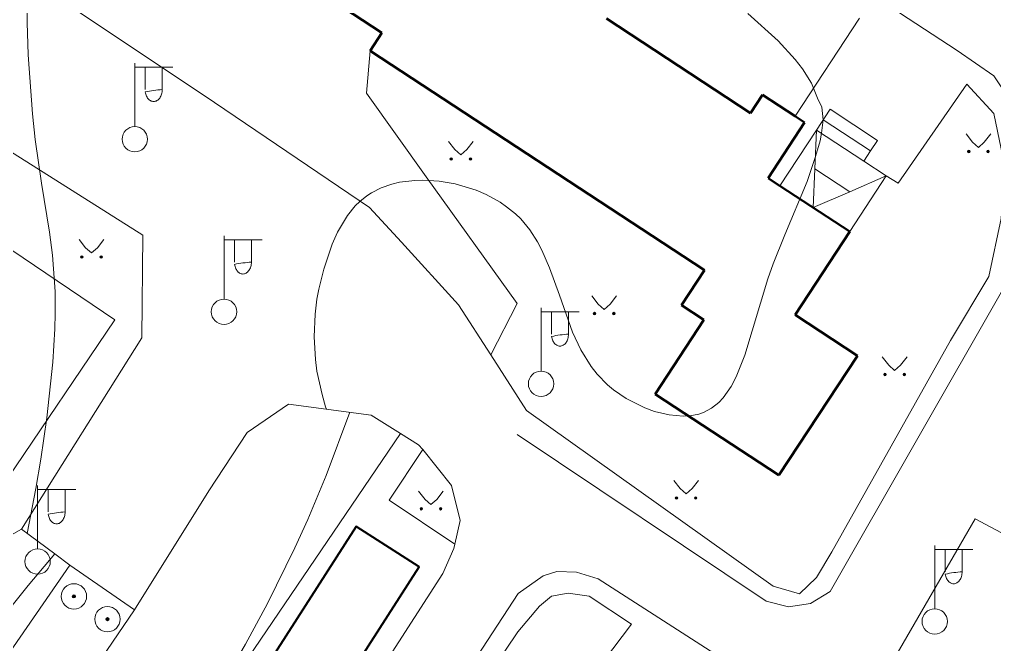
# Model space of a CAD drawing. Extents: x 1000 to 4000, y -5000 to -1000.
# Drawn here: x 1460.8 to 1537.7, y -4463.1 to -4413.8 of the extents above; entities that cross this region are included whole.
import ezdxf

# ---------------------------------------------------------------- set-up
doc = ezdxf.new("R2010")
doc.units = 0
doc.header["$MEASUREMENT"] = 0
for name, color, linetype in [('СЛОЙ_11', 7, 'CONTINUOUS'), ('СЛОЙ_24', 7, 'CONTINUOUS'), ('СЛОЙ_3', 7, 'CONTINUOUS'), ('СЛОЙ_37', 7, 'CONTINUOUS'), ('СЛОЙ_40', 7, 'CONTINUOUS'), ('СЛОЙ_41', 7, 'CONTINUOUS'), ('СЛОЙ_50', 7, 'CONTINUOUS'), ('СЛОЙ_6', 7, 'CONTINUOUS'), ('СЛОЙ_7', 7, 'CONTINUOUS')]:
    doc.layers.add(name, color=color, linetype=linetype)

msp = doc.modelspace()

# ---------------------------------------------------------------- linework, layer by layer
at = {"layer": 'СЛОЙ_11', "color": 253, "linetype": 'Continuous', "lineweight": 0}
msp.add_lwpolyline([(1443.582, -4439.083), (1459.865, -4450.079), (1468.359, -4437.502), (1452.075, -4426.505)], close=True, dxfattribs=at)
at = {"layer": 'СЛОЙ_24', "color": 253, "linetype": 'Continuous', "lineweight": 0}
for points in [[(1534.788, -4416.259), (1476.517, -4378.152), (1473.71, -4377.164), (1472.474, -4377.164)], [(1460.903, -4410.124), (1475.391, -4419.805)], [(1527.089, -4413.704), (1522.012, -4421.443)], [(1448.231, -4416.735), (1470.559, -4430.823), (1470.495, -4438.932), (1460.997, -4454.009)], [(1500.092, -4446.554), (1519.725, -4459.694), (1521.481, -4460.133), (1523.238, -4459.877), (1524.775, -4458.925), (1538.395, -4435.113), (1539.254, -4432.59), (1539.801, -4429.664), (1540.272, -4425.367), (1539.912, -4422.761), (1538.925, -4420.127), (1537.681, -4418.26), (1534.788, -4416.259)], [(1500.835, -4444.643), (1520.274, -4458.522), (1522.36, -4459.108), (1523.714, -4457.827), (1524.921, -4455.813), (1534.267, -4439.122), (1537.306, -4434.073), (1538.276, -4429.498), (1538.554, -4425.395), (1537.681, -4421.226), (1535.558, -4418.919)], [(1535.558, -4418.919), (1530.142, -4426.718), (1529.204, -4426.147)], [(1475.391, -4419.805), (1488.447, -4428.63), (1490.972, -4431.375), (1495.473, -4436.318), (1498.018, -4440.269)], [(1498.018, -4440.269), (1500.835, -4444.643)], [(1490.885, -4446.474), (1488.564, -4445.023), (1482.064, -4444.141), (1478.805, -4446.39), (1475.771, -4451.001), (1469.917, -4460.378)], [(1466.133, -4470.596), (1470.832, -4464.021), (1476.467, -4467.692), (1490.885, -4446.474)], [(1492.637, -4447.727), (1492.318, -4447.369), (1490.885, -4446.474)], [(1489.986, -4451.732), (1492.637, -4447.727)], [(1495.167, -4455.185), (1495.597, -4453.322), (1494.912, -4450.578), (1492.637, -4447.727)], [(1489.986, -4451.732), (1495.167, -4455.185)], [(1542.544, -4462.537), (1538.524, -4460.048), (1541.152, -4455.826), (1536.215, -4453.197), (1528.331, -4466.819), (1532.098, -4469.129)], [(1460.997, -4454.009), (1463.616, -4455.963)], [(1495.083, -4455.551), (1495.167, -4455.185)], [(1463.616, -4455.963), (1464.804, -4456.849)], [(1494.226, -4457.523), (1495.083, -4455.551)], [(1485.051, -4471.767), (1494.226, -4457.523)], [(1500.18, -4459.092), (1502.131, -4457.706), (1503.225, -4457.341), (1504.757, -4457.414), (1506.489, -4457.943), (1521.941, -4467.882)], [(1462.36, -4518.032), (1470.356, -4505.557), (1491.269, -4472.699), (1500.18, -4459.092)], [(1500.144, -4462.119), (1501.839, -4460.095), (1502.787, -4459.311), (1504.1, -4459.073), (1505.777, -4459.292), (1509.11, -4461.498)], [(1502.886, -4469.969), (1497.322, -4466.297), (1500.144, -4462.119)], [(1509.11, -4461.498), (1503.874, -4468.417)]]:
    msp.add_lwpolyline(points, dxfattribs=at)
at = {"layer": 'СЛОЙ_3', "color": 253, "linetype": 'Continuous', "lineweight": 0}
for p, q in [((1469.925, -4422.256), (1469.925, -4417.256)), ((1469.925, -4420.256), (1469.925, -4417.256)), ((1469.925, -4417.57), (1472.925, -4417.57)), ((1470.746, -4419.338), (1470.746, -4417.57)), ((1472.088, -4419.338), (1472.088, -4417.57)), ((1476.965, -4435.864), (1476.965, -4430.864)), ((1476.965, -4433.864), (1476.965, -4430.864)), ((1476.965, -4431.178), (1479.965, -4431.178)), ((1477.786, -4432.946), (1477.786, -4431.178)), ((1479.128, -4432.946), (1479.128, -4431.178)), ((1501.975, -4441.547), (1501.975, -4436.547)), ((1501.975, -4439.547), (1501.975, -4436.547)), ((1501.975, -4436.861), (1504.975, -4436.861)), ((1502.796, -4438.629), (1502.796, -4436.861)), ((1504.138, -4438.629), (1504.138, -4436.861)), ((1462.264, -4455.57), (1462.264, -4450.57)), ((1462.264, -4453.57), (1462.264, -4450.57)), ((1462.264, -4450.884), (1465.264, -4450.884)), ((1463.085, -4452.652), (1463.085, -4450.884)), ((1464.427, -4452.652), (1464.427, -4450.884)), ((1533.026, -4460.292), (1533.026, -4455.292)), ((1533.026, -4458.292), (1533.026, -4455.292)), ((1533.026, -4455.606), (1536.026, -4455.606)), ((1533.847, -4457.374), (1533.847, -4455.606)), ((1535.189, -4457.374), (1535.189, -4455.606))]:
    msp.add_line(p, q, dxfattribs=at)
for points in [[(1472.088, -4419.338, -0.035191), (1472.075, -4419.522, -0.036545), (1472.037, -4419.699, -0.03934), (1471.975, -4419.862, -0.0437), (1471.892, -4420.005, -0.049642), (1471.79, -4420.122, -0.056748), (1471.674, -4420.209, -0.0637), (1471.548, -4420.263, -0.068204), (1471.417, -4420.281, -0.068204), (1471.286, -4420.263, -0.0637), (1471.16, -4420.209, -0.056748), (1471.044, -4420.122, -0.049642), (1470.942, -4420.005, -0.0437), (1470.859, -4419.862, -0.03934), (1470.797, -4419.699, -0.036545), (1470.759, -4419.522, -0.035191)], [(1479.128, -4432.946, -0.035191), (1479.115, -4433.13, -0.036545), (1479.077, -4433.307, -0.03934), (1479.015, -4433.47, -0.0437), (1478.932, -4433.613, -0.049642), (1478.83, -4433.73, -0.056748), (1478.714, -4433.817, -0.0637), (1478.588, -4433.871, -0.068204), (1478.457, -4433.889, -0.068204), (1478.326, -4433.871, -0.0637), (1478.2, -4433.817, -0.056748), (1478.084, -4433.73, -0.049642), (1477.982, -4433.613, -0.0437), (1477.899, -4433.47, -0.03934), (1477.837, -4433.307, -0.036545), (1477.799, -4433.13, -0.035191)], [(1504.138, -4438.629, -0.035191), (1504.125, -4438.813, -0.036545), (1504.087, -4438.99, -0.03934), (1504.025, -4439.153, -0.0437), (1503.942, -4439.296, -0.049642), (1503.84, -4439.413, -0.056748), (1503.724, -4439.5, -0.0637), (1503.598, -4439.554, -0.068204), (1503.467, -4439.572, -0.068204), (1503.336, -4439.554, -0.0637), (1503.21, -4439.5, -0.056748), (1503.094, -4439.413, -0.049642), (1502.992, -4439.296, -0.0437), (1502.909, -4439.153, -0.03934), (1502.847, -4438.99, -0.036545), (1502.809, -4438.813, -0.035191)], [(1464.427, -4452.652, -0.035191), (1464.414, -4452.836, -0.036545), (1464.376, -4453.013, -0.03934), (1464.314, -4453.176, -0.0437), (1464.231, -4453.319, -0.049642), (1464.129, -4453.436, -0.056748), (1464.013, -4453.523, -0.0637), (1463.887, -4453.577, -0.068204), (1463.756, -4453.595, -0.068204), (1463.625, -4453.577, -0.0637), (1463.499, -4453.523, -0.056748), (1463.383, -4453.436, -0.049642), (1463.281, -4453.319, -0.0437), (1463.198, -4453.176, -0.03934), (1463.136, -4453.013, -0.036545), (1463.098, -4452.836, -0.035191)], [(1535.189, -4457.374, -0.035191), (1535.176, -4457.558, -0.036545), (1535.138, -4457.735, -0.03934), (1535.076, -4457.898, -0.0437), (1534.993, -4458.041, -0.049642), (1534.891, -4458.158, -0.056748), (1534.775, -4458.245, -0.0637), (1534.649, -4458.299, -0.068204), (1534.518, -4458.317, -0.068204), (1534.387, -4458.299, -0.0637), (1534.261, -4458.245, -0.056748), (1534.145, -4458.158, -0.049642), (1534.043, -4458.041, -0.0437), (1533.96, -4457.898, -0.03934), (1533.898, -4457.735, -0.036545), (1533.86, -4457.558, -0.035191)]]:
    msp.add_lwpolyline(points, format="xyb", close=True, dxfattribs=at)
for centre in [(1469.925, -4423.256), (1476.965, -4436.864), (1501.975, -4442.547), (1462.264, -4456.57), (1533.026, -4461.292)]:
    msp.add_circle(centre, 1, dxfattribs=at)
at = {"layer": 'СЛОЙ_37', "color": 253, "linetype": 'Continuous', "lineweight": 0}
for points in [[(1437.78, -4478.349), (1441.402, -4473.841), (1446.897, -4467.047), (1457.093, -4456.194), (1460.997, -4454.009)], [(1438.433, -4486.473), (1443.779, -4479.786), (1451.928, -4470.459), (1461.511, -4458.453), (1463.616, -4455.963)]]:
    msp.add_lwpolyline(points, dxfattribs=at)
at = {"layer": 'СЛОЙ_40', "color": 253, "linetype": 'Continuous', "lineweight": 0}
msp.add_lwpolyline([(1498.018, -4440.269), (1500.099, -4436.214), (1492.903, -4426.223), (1488.203, -4419.612), (1488.482, -4416.28)], dxfattribs=at)
at = {"layer": 'СЛОЙ_41', "color": 253, "linetype": 'Continuous', "lineweight": 0}
for p, q in [((1535.499, -4422.836), (1536.009, -4423.486)), ((1537.449, -4422.836), (1536.939, -4423.486)), ((1494.672, -4423.424), (1495.182, -4424.074)), ((1496.622, -4423.424), (1496.112, -4424.074)), ((1536.009, -4423.486), (1536.469, -4423.896)), ((1536.939, -4423.486), (1536.469, -4423.896)), ((1495.182, -4424.074), (1495.642, -4424.484)), ((1496.112, -4424.074), (1495.642, -4424.484)), ((1465.537, -4431.162), (1466.047, -4431.812)), ((1467.487, -4431.162), (1466.977, -4431.812)), ((1466.047, -4431.812), (1466.507, -4432.222)), ((1466.977, -4431.812), (1466.507, -4432.222)), ((1505.98, -4435.619), (1506.49, -4436.269)), ((1507.93, -4435.619), (1507.42, -4436.269)), ((1506.49, -4436.269), (1506.95, -4436.679)), ((1507.42, -4436.269), (1506.95, -4436.679)), ((1528.89, -4440.425), (1529.4, -4441.075)), ((1530.84, -4440.425), (1530.33, -4441.075)), ((1529.4, -4441.075), (1529.86, -4441.485)), ((1530.33, -4441.075), (1529.86, -4441.485)), ((1512.442, -4450.164), (1512.952, -4450.814)), ((1514.392, -4450.164), (1513.882, -4450.814)), ((1492.315, -4451.018), (1492.825, -4451.668)), ((1494.265, -4451.018), (1493.755, -4451.668)), ((1512.952, -4450.814), (1513.412, -4451.224)), ((1513.882, -4450.814), (1513.412, -4451.224)), ((1492.825, -4451.668), (1493.285, -4452.078)), ((1493.755, -4451.668), (1493.285, -4452.078))]:
    msp.add_line(p, q, dxfattribs=at)
for centre in [(1535.713, -4424.224), (1537.234, -4424.224), (1494.886, -4424.812), (1496.407, -4424.812), (1465.751, -4432.55), (1467.272, -4432.55), (1506.194, -4437.007), (1507.715, -4437.007), (1529.104, -4441.813), (1530.625, -4441.813), (1512.656, -4451.552), (1514.177, -4451.552), (1492.529, -4452.406), (1494.05, -4452.406)]:
    msp.add_circle(centre, 0.0976, dxfattribs=at)
for points in [[(1535.617, -4424.243), (1535.615, -4424.224), (1535.617, -4424.205)], [(1535.622, -4424.261), (1535.617, -4424.205), (1535.622, -4424.187)], [(1535.617, -4424.243), (1535.617, -4424.205), (1535.622, -4424.261)], [(1535.631, -4424.278), (1535.622, -4424.187), (1535.631, -4424.17)], [(1535.622, -4424.261), (1535.622, -4424.187), (1535.631, -4424.278)], [(1535.644, -4424.293), (1535.631, -4424.17), (1535.644, -4424.155)], [(1535.631, -4424.278), (1535.631, -4424.17), (1535.644, -4424.293)], [(1535.658, -4424.305), (1535.644, -4424.155), (1535.658, -4424.143)], [(1535.644, -4424.293), (1535.644, -4424.155), (1535.658, -4424.305)], [(1535.675, -4424.314), (1535.658, -4424.143), (1535.675, -4424.134)], [(1535.658, -4424.305), (1535.658, -4424.143), (1535.675, -4424.314)], [(1535.694, -4424.32), (1535.675, -4424.134), (1535.694, -4424.128)], [(1535.675, -4424.314), (1535.675, -4424.134), (1535.694, -4424.32)], [(1535.713, -4424.322), (1535.694, -4424.128), (1535.713, -4424.126)], [(1535.694, -4424.32), (1535.694, -4424.128), (1535.713, -4424.322)], [(1537.138, -4424.243), (1537.136, -4424.224), (1537.138, -4424.205)], [(1537.143, -4424.261), (1537.138, -4424.205), (1537.143, -4424.187)], [(1537.138, -4424.243), (1537.138, -4424.205), (1537.143, -4424.261)], [(1537.152, -4424.278), (1537.143, -4424.187), (1537.152, -4424.17)], [(1537.143, -4424.261), (1537.143, -4424.187), (1537.152, -4424.278)], [(1537.165, -4424.293), (1537.152, -4424.17), (1537.165, -4424.155)], [(1537.152, -4424.278), (1537.152, -4424.17), (1537.165, -4424.293)], [(1537.179, -4424.305), (1537.165, -4424.155), (1537.179, -4424.143)], [(1537.165, -4424.293), (1537.165, -4424.155), (1537.179, -4424.305)], [(1537.196, -4424.314), (1537.179, -4424.143), (1537.196, -4424.134)], [(1537.179, -4424.305), (1537.179, -4424.143), (1537.196, -4424.314)], [(1537.215, -4424.32), (1537.196, -4424.134), (1537.215, -4424.128)], [(1537.196, -4424.314), (1537.196, -4424.134), (1537.215, -4424.32)], [(1537.234, -4424.322), (1537.215, -4424.128), (1537.234, -4424.126)], [(1537.215, -4424.32), (1537.215, -4424.128), (1537.234, -4424.322)], [(1494.79, -4424.831), (1494.788, -4424.812), (1494.79, -4424.793)], [(1494.795, -4424.849), (1494.79, -4424.793), (1494.795, -4424.775)], [(1494.79, -4424.831), (1494.79, -4424.793), (1494.795, -4424.849)], [(1494.804, -4424.866), (1494.795, -4424.775), (1494.804, -4424.758)], [(1494.795, -4424.849), (1494.795, -4424.775), (1494.804, -4424.866)], [(1494.817, -4424.881), (1494.804, -4424.758), (1494.817, -4424.743)], [(1494.804, -4424.866), (1494.804, -4424.758), (1494.817, -4424.881)], [(1494.831, -4424.893), (1494.817, -4424.743), (1494.831, -4424.731)], [(1494.817, -4424.881), (1494.817, -4424.743), (1494.831, -4424.893)], [(1494.848, -4424.902), (1494.831, -4424.731), (1494.848, -4424.722)], [(1494.831, -4424.893), (1494.831, -4424.731), (1494.848, -4424.902)], [(1494.867, -4424.908), (1494.848, -4424.722), (1494.867, -4424.716)], [(1494.848, -4424.902), (1494.848, -4424.722), (1494.867, -4424.908)], [(1494.886, -4424.91), (1494.867, -4424.716), (1494.886, -4424.714)], [(1494.867, -4424.908), (1494.867, -4424.716), (1494.886, -4424.91)], [(1496.311, -4424.831), (1496.309, -4424.812), (1496.311, -4424.793)], [(1496.316, -4424.849), (1496.311, -4424.793), (1496.316, -4424.775)], [(1496.311, -4424.831), (1496.311, -4424.793), (1496.316, -4424.849)], [(1496.325, -4424.866), (1496.316, -4424.775), (1496.325, -4424.758)], [(1496.316, -4424.849), (1496.316, -4424.775), (1496.325, -4424.866)], [(1496.338, -4424.881), (1496.325, -4424.758), (1496.338, -4424.743)], [(1496.325, -4424.866), (1496.325, -4424.758), (1496.338, -4424.881)], [(1496.352, -4424.893), (1496.338, -4424.743), (1496.352, -4424.731)], [(1496.338, -4424.881), (1496.338, -4424.743), (1496.352, -4424.893)], [(1496.369, -4424.902), (1496.352, -4424.731), (1496.369, -4424.722)], [(1496.352, -4424.893), (1496.352, -4424.731), (1496.369, -4424.902)], [(1496.388, -4424.908), (1496.369, -4424.722), (1496.388, -4424.716)], [(1496.369, -4424.902), (1496.369, -4424.722), (1496.388, -4424.908)], [(1496.407, -4424.91), (1496.388, -4424.716), (1496.407, -4424.714)], [(1496.388, -4424.908), (1496.388, -4424.716), (1496.407, -4424.91)], [(1465.655, -4432.569), (1465.653, -4432.55), (1465.655, -4432.531)], [(1465.66, -4432.587), (1465.655, -4432.531), (1465.66, -4432.513)], [(1465.655, -4432.569), (1465.655, -4432.531), (1465.66, -4432.587)], [(1465.669, -4432.604), (1465.66, -4432.513), (1465.669, -4432.496)], [(1465.66, -4432.587), (1465.66, -4432.513), (1465.669, -4432.604)], [(1465.682, -4432.619), (1465.669, -4432.496), (1465.682, -4432.481)], [(1465.669, -4432.604), (1465.669, -4432.496), (1465.682, -4432.619)], [(1465.696, -4432.631), (1465.682, -4432.481), (1465.696, -4432.469)], [(1465.682, -4432.619), (1465.682, -4432.481), (1465.696, -4432.631)], [(1465.713, -4432.64), (1465.696, -4432.469), (1465.713, -4432.46)], [(1465.696, -4432.631), (1465.696, -4432.469), (1465.713, -4432.64)], [(1465.732, -4432.646), (1465.713, -4432.46), (1465.732, -4432.454)], [(1465.713, -4432.64), (1465.713, -4432.46), (1465.732, -4432.646)], [(1465.751, -4432.648), (1465.732, -4432.454), (1465.751, -4432.452)], [(1465.732, -4432.646), (1465.732, -4432.454), (1465.751, -4432.648)], [(1467.176, -4432.569), (1467.174, -4432.55), (1467.176, -4432.531)], [(1467.181, -4432.587), (1467.176, -4432.531), (1467.181, -4432.513)], [(1467.176, -4432.569), (1467.176, -4432.531), (1467.181, -4432.587)], [(1467.19, -4432.604), (1467.181, -4432.513), (1467.19, -4432.496)], [(1467.181, -4432.587), (1467.181, -4432.513), (1467.19, -4432.604)], [(1467.203, -4432.619), (1467.19, -4432.496), (1467.203, -4432.481)], [(1467.19, -4432.604), (1467.19, -4432.496), (1467.203, -4432.619)], [(1467.217, -4432.631), (1467.203, -4432.481), (1467.217, -4432.469)], [(1467.203, -4432.619), (1467.203, -4432.481), (1467.217, -4432.631)], [(1467.234, -4432.64), (1467.217, -4432.469), (1467.234, -4432.46)], [(1467.217, -4432.631), (1467.217, -4432.469), (1467.234, -4432.64)], [(1467.253, -4432.646), (1467.234, -4432.46), (1467.253, -4432.454)], [(1467.234, -4432.64), (1467.234, -4432.46), (1467.253, -4432.646)], [(1467.272, -4432.648), (1467.253, -4432.454), (1467.272, -4432.452)], [(1467.253, -4432.646), (1467.253, -4432.454), (1467.272, -4432.648)], [(1506.098, -4437.026), (1506.096, -4437.007), (1506.098, -4436.988)], [(1506.103, -4437.044), (1506.098, -4436.988), (1506.103, -4436.97)], [(1506.098, -4437.026), (1506.098, -4436.988), (1506.103, -4437.044)], [(1506.112, -4437.061), (1506.103, -4436.97), (1506.112, -4436.953)], [(1506.103, -4437.044), (1506.103, -4436.97), (1506.112, -4437.061)], [(1506.125, -4437.076), (1506.112, -4436.953), (1506.125, -4436.938)], [(1506.112, -4437.061), (1506.112, -4436.953), (1506.125, -4437.076)], [(1506.139, -4437.088), (1506.125, -4436.938), (1506.139, -4436.926)], [(1506.125, -4437.076), (1506.125, -4436.938), (1506.139, -4437.088)], [(1506.156, -4437.097), (1506.139, -4436.926), (1506.156, -4436.917)], [(1506.139, -4437.088), (1506.139, -4436.926), (1506.156, -4437.097)], [(1506.175, -4437.103), (1506.156, -4436.917), (1506.175, -4436.911)], [(1506.156, -4437.097), (1506.156, -4436.917), (1506.175, -4437.103)], [(1506.194, -4437.105), (1506.175, -4436.911), (1506.194, -4436.909)], [(1506.175, -4437.103), (1506.175, -4436.911), (1506.194, -4437.105)], [(1507.619, -4437.026), (1507.617, -4437.007), (1507.619, -4436.988)], [(1507.624, -4437.044), (1507.619, -4436.988), (1507.624, -4436.97)], [(1507.619, -4437.026), (1507.619, -4436.988), (1507.624, -4437.044)], [(1507.633, -4437.061), (1507.624, -4436.97), (1507.633, -4436.953)], [(1507.624, -4437.044), (1507.624, -4436.97), (1507.633, -4437.061)], [(1507.646, -4437.076), (1507.633, -4436.953), (1507.646, -4436.938)], [(1507.633, -4437.061), (1507.633, -4436.953), (1507.646, -4437.076)], [(1507.66, -4437.088), (1507.646, -4436.938), (1507.66, -4436.926)], [(1507.646, -4437.076), (1507.646, -4436.938), (1507.66, -4437.088)], [(1507.677, -4437.097), (1507.66, -4436.926), (1507.677, -4436.917)], [(1507.66, -4437.088), (1507.66, -4436.926), (1507.677, -4437.097)], [(1507.696, -4437.103), (1507.677, -4436.917), (1507.696, -4436.911)], [(1507.677, -4437.097), (1507.677, -4436.917), (1507.696, -4437.103)], [(1507.715, -4437.105), (1507.696, -4436.911), (1507.715, -4436.909)], [(1507.696, -4437.103), (1507.696, -4436.911), (1507.715, -4437.105)], [(1529.008, -4441.832), (1529.006, -4441.813), (1529.008, -4441.794)], [(1529.013, -4441.85), (1529.008, -4441.794), (1529.013, -4441.776)], [(1529.008, -4441.832), (1529.008, -4441.794), (1529.013, -4441.85)], [(1529.022, -4441.867), (1529.013, -4441.776), (1529.022, -4441.759)], [(1529.013, -4441.85), (1529.013, -4441.776), (1529.022, -4441.867)], [(1529.035, -4441.882), (1529.022, -4441.759), (1529.035, -4441.744)], [(1529.022, -4441.867), (1529.022, -4441.759), (1529.035, -4441.882)], [(1529.049, -4441.894), (1529.035, -4441.744), (1529.049, -4441.732)], [(1529.035, -4441.882), (1529.035, -4441.744), (1529.049, -4441.894)], [(1529.066, -4441.903), (1529.049, -4441.732), (1529.066, -4441.723)], [(1529.049, -4441.894), (1529.049, -4441.732), (1529.066, -4441.903)], [(1529.085, -4441.909), (1529.066, -4441.723), (1529.085, -4441.717)], [(1529.066, -4441.903), (1529.066, -4441.723), (1529.085, -4441.909)], [(1529.104, -4441.911), (1529.085, -4441.717), (1529.104, -4441.715)], [(1529.085, -4441.909), (1529.085, -4441.717), (1529.104, -4441.911)], [(1530.529, -4441.832), (1530.527, -4441.813), (1530.529, -4441.794)], [(1530.534, -4441.85), (1530.529, -4441.794), (1530.534, -4441.776)], [(1530.529, -4441.832), (1530.529, -4441.794), (1530.534, -4441.85)], [(1530.543, -4441.867), (1530.534, -4441.776), (1530.543, -4441.759)], [(1530.534, -4441.85), (1530.534, -4441.776), (1530.543, -4441.867)], [(1530.556, -4441.882), (1530.543, -4441.759), (1530.556, -4441.744)], [(1530.543, -4441.867), (1530.543, -4441.759), (1530.556, -4441.882)], [(1530.57, -4441.894), (1530.556, -4441.744), (1530.57, -4441.732)], [(1530.556, -4441.882), (1530.556, -4441.744), (1530.57, -4441.894)], [(1530.587, -4441.903), (1530.57, -4441.732), (1530.587, -4441.723)], [(1530.57, -4441.894), (1530.57, -4441.732), (1530.587, -4441.903)], [(1530.606, -4441.909), (1530.587, -4441.723), (1530.606, -4441.717)], [(1530.587, -4441.903), (1530.587, -4441.723), (1530.606, -4441.909)], [(1530.625, -4441.911), (1530.606, -4441.717), (1530.625, -4441.715)], [(1530.606, -4441.909), (1530.606, -4441.717), (1530.625, -4441.911)], [(1512.56, -4451.571), (1512.558, -4451.552), (1512.56, -4451.533)], [(1512.565, -4451.589), (1512.56, -4451.533), (1512.565, -4451.515)], [(1512.56, -4451.571), (1512.56, -4451.533), (1512.565, -4451.589)], [(1512.574, -4451.606), (1512.565, -4451.515), (1512.574, -4451.498)], [(1512.565, -4451.589), (1512.565, -4451.515), (1512.574, -4451.606)], [(1512.587, -4451.621), (1512.574, -4451.498), (1512.587, -4451.483)], [(1512.574, -4451.606), (1512.574, -4451.498), (1512.587, -4451.621)], [(1512.601, -4451.633), (1512.587, -4451.483), (1512.601, -4451.471)], [(1512.587, -4451.621), (1512.587, -4451.483), (1512.601, -4451.633)], [(1512.618, -4451.642), (1512.601, -4451.471), (1512.618, -4451.462)], [(1512.601, -4451.633), (1512.601, -4451.471), (1512.618, -4451.642)], [(1512.637, -4451.648), (1512.618, -4451.462), (1512.637, -4451.456)], [(1512.618, -4451.642), (1512.618, -4451.462), (1512.637, -4451.648)], [(1512.656, -4451.65), (1512.637, -4451.456), (1512.656, -4451.454)], [(1512.637, -4451.648), (1512.637, -4451.456), (1512.656, -4451.65)], [(1514.081, -4451.571), (1514.079, -4451.552), (1514.081, -4451.533)], [(1514.086, -4451.589), (1514.081, -4451.533), (1514.086, -4451.515)], [(1514.081, -4451.571), (1514.081, -4451.533), (1514.086, -4451.589)], [(1514.095, -4451.606), (1514.086, -4451.515), (1514.095, -4451.498)], [(1514.086, -4451.589), (1514.086, -4451.515), (1514.095, -4451.606)], [(1514.108, -4451.621), (1514.095, -4451.498), (1514.108, -4451.483)], [(1514.095, -4451.606), (1514.095, -4451.498), (1514.108, -4451.621)], [(1514.122, -4451.633), (1514.108, -4451.483), (1514.122, -4451.471)], [(1514.108, -4451.621), (1514.108, -4451.483), (1514.122, -4451.633)], [(1514.139, -4451.642), (1514.122, -4451.471), (1514.139, -4451.462)], [(1514.122, -4451.633), (1514.122, -4451.471), (1514.139, -4451.642)], [(1514.158, -4451.648), (1514.139, -4451.462), (1514.158, -4451.456)], [(1514.139, -4451.642), (1514.139, -4451.462), (1514.158, -4451.648)], [(1514.177, -4451.65), (1514.158, -4451.456), (1514.177, -4451.454)], [(1514.158, -4451.648), (1514.158, -4451.456), (1514.177, -4451.65)], [(1492.433, -4452.425), (1492.431, -4452.406), (1492.433, -4452.387)], [(1492.438, -4452.443), (1492.433, -4452.387), (1492.438, -4452.369)], [(1492.433, -4452.425), (1492.433, -4452.387), (1492.438, -4452.443)], [(1492.447, -4452.46), (1492.438, -4452.369), (1492.447, -4452.352)], [(1492.438, -4452.443), (1492.438, -4452.369), (1492.447, -4452.46)], [(1492.46, -4452.475), (1492.447, -4452.352), (1492.46, -4452.337)], [(1492.447, -4452.46), (1492.447, -4452.352), (1492.46, -4452.475)], [(1492.474, -4452.487), (1492.46, -4452.337), (1492.474, -4452.325)], [(1492.46, -4452.475), (1492.46, -4452.337), (1492.474, -4452.487)], [(1492.491, -4452.496), (1492.474, -4452.325), (1492.491, -4452.316)], [(1492.474, -4452.487), (1492.474, -4452.325), (1492.491, -4452.496)], [(1492.51, -4452.502), (1492.491, -4452.316), (1492.51, -4452.31)], [(1492.491, -4452.496), (1492.491, -4452.316), (1492.51, -4452.502)], [(1492.529, -4452.504), (1492.51, -4452.31), (1492.529, -4452.308)], [(1492.51, -4452.502), (1492.51, -4452.31), (1492.529, -4452.504)], [(1493.954, -4452.425), (1493.952, -4452.406), (1493.954, -4452.387)], [(1493.959, -4452.443), (1493.954, -4452.387), (1493.959, -4452.369)], [(1493.954, -4452.425), (1493.954, -4452.387), (1493.959, -4452.443)], [(1493.968, -4452.46), (1493.959, -4452.369), (1493.968, -4452.352)], [(1493.959, -4452.443), (1493.959, -4452.369), (1493.968, -4452.46)], [(1493.981, -4452.475), (1493.968, -4452.352), (1493.981, -4452.337)], [(1493.968, -4452.46), (1493.968, -4452.352), (1493.981, -4452.475)], [(1493.995, -4452.487), (1493.981, -4452.337), (1493.995, -4452.325)], [(1493.981, -4452.475), (1493.981, -4452.337), (1493.995, -4452.487)], [(1494.012, -4452.496), (1493.995, -4452.325), (1494.012, -4452.316)], [(1493.995, -4452.487), (1493.995, -4452.325), (1494.012, -4452.496)], [(1494.031, -4452.502), (1494.012, -4452.316), (1494.031, -4452.31)], [(1494.012, -4452.496), (1494.012, -4452.316), (1494.031, -4452.502)], [(1494.05, -4452.504), (1494.031, -4452.31), (1494.05, -4452.308)], [(1494.031, -4452.502), (1494.031, -4452.31), (1494.05, -4452.504)]]:
    msp.add_solid(points, dxfattribs=at)
at = {"layer": 'СЛОЙ_41', "color": 253, "linetype": 'Continuous', "lineweight": 0, "extrusion": (0, 0, -1)}
for points in [[(-1535.713, -4424.322), (-1535.713, -4424.126), (-1535.732, -4424.32)], [(-1535.732, -4424.32), (-1535.713, -4424.126), (-1535.732, -4424.128)], [(-1535.732, -4424.32), (-1535.732, -4424.128), (-1535.75, -4424.314)], [(-1535.75, -4424.314), (-1535.732, -4424.128), (-1535.75, -4424.134)], [(-1535.75, -4424.314), (-1535.75, -4424.134), (-1535.767, -4424.305)], [(-1535.767, -4424.305), (-1535.75, -4424.134), (-1535.767, -4424.143)], [(-1535.767, -4424.305), (-1535.767, -4424.143), (-1535.782, -4424.293)], [(-1535.782, -4424.293), (-1535.767, -4424.143), (-1535.782, -4424.155)], [(-1535.782, -4424.293), (-1535.782, -4424.155), (-1535.794, -4424.278)], [(-1535.794, -4424.278), (-1535.782, -4424.155), (-1535.794, -4424.17)], [(-1535.794, -4424.278), (-1535.794, -4424.17), (-1535.803, -4424.261)], [(-1535.803, -4424.261), (-1535.794, -4424.17), (-1535.803, -4424.187)], [(-1535.803, -4424.261), (-1535.803, -4424.187), (-1535.808, -4424.243)], [(-1535.808, -4424.243), (-1535.803, -4424.187), (-1535.808, -4424.205)], [(-1535.808, -4424.243), (-1535.808, -4424.205), (-1535.81, -4424.224)], [(-1537.234, -4424.322), (-1537.234, -4424.126), (-1537.253, -4424.32)], [(-1537.253, -4424.32), (-1537.234, -4424.126), (-1537.253, -4424.128)], [(-1537.253, -4424.32), (-1537.253, -4424.128), (-1537.271, -4424.314)], [(-1537.271, -4424.314), (-1537.253, -4424.128), (-1537.271, -4424.134)], [(-1537.271, -4424.314), (-1537.271, -4424.134), (-1537.288, -4424.305)], [(-1537.288, -4424.305), (-1537.271, -4424.134), (-1537.288, -4424.143)], [(-1537.288, -4424.305), (-1537.288, -4424.143), (-1537.303, -4424.293)], [(-1537.303, -4424.293), (-1537.288, -4424.143), (-1537.303, -4424.155)], [(-1537.303, -4424.293), (-1537.303, -4424.155), (-1537.315, -4424.278)], [(-1537.315, -4424.278), (-1537.303, -4424.155), (-1537.315, -4424.17)], [(-1537.315, -4424.278), (-1537.315, -4424.17), (-1537.324, -4424.261)], [(-1537.324, -4424.261), (-1537.315, -4424.17), (-1537.324, -4424.187)], [(-1537.324, -4424.261), (-1537.324, -4424.187), (-1537.329, -4424.243)], [(-1537.329, -4424.243), (-1537.324, -4424.187), (-1537.329, -4424.205)], [(-1537.329, -4424.243), (-1537.329, -4424.205), (-1537.331, -4424.224)], [(-1494.886, -4424.91), (-1494.886, -4424.714), (-1494.905, -4424.908)], [(-1494.905, -4424.908), (-1494.886, -4424.714), (-1494.905, -4424.716)], [(-1494.905, -4424.908), (-1494.905, -4424.716), (-1494.923, -4424.902)], [(-1494.923, -4424.902), (-1494.905, -4424.716), (-1494.923, -4424.722)], [(-1494.923, -4424.902), (-1494.923, -4424.722), (-1494.94, -4424.893)], [(-1494.94, -4424.893), (-1494.923, -4424.722), (-1494.94, -4424.731)], [(-1494.94, -4424.893), (-1494.94, -4424.731), (-1494.955, -4424.881)], [(-1494.955, -4424.881), (-1494.94, -4424.731), (-1494.955, -4424.743)], [(-1494.955, -4424.881), (-1494.955, -4424.743), (-1494.967, -4424.866)], [(-1494.967, -4424.866), (-1494.955, -4424.743), (-1494.967, -4424.758)], [(-1494.967, -4424.866), (-1494.967, -4424.758), (-1494.976, -4424.849)], [(-1494.976, -4424.849), (-1494.967, -4424.758), (-1494.976, -4424.775)], [(-1494.976, -4424.849), (-1494.976, -4424.775), (-1494.981, -4424.831)], [(-1494.981, -4424.831), (-1494.976, -4424.775), (-1494.981, -4424.793)], [(-1494.981, -4424.831), (-1494.981, -4424.793), (-1494.983, -4424.812)], [(-1496.407, -4424.91), (-1496.407, -4424.714), (-1496.426, -4424.908)], [(-1496.426, -4424.908), (-1496.407, -4424.714), (-1496.426, -4424.716)], [(-1496.426, -4424.908), (-1496.426, -4424.716), (-1496.444, -4424.902)], [(-1496.444, -4424.902), (-1496.426, -4424.716), (-1496.444, -4424.722)], [(-1496.444, -4424.902), (-1496.444, -4424.722), (-1496.461, -4424.893)], [(-1496.461, -4424.893), (-1496.444, -4424.722), (-1496.461, -4424.731)], [(-1496.461, -4424.893), (-1496.461, -4424.731), (-1496.476, -4424.881)], [(-1496.476, -4424.881), (-1496.461, -4424.731), (-1496.476, -4424.743)], [(-1496.476, -4424.881), (-1496.476, -4424.743), (-1496.488, -4424.866)], [(-1496.488, -4424.866), (-1496.476, -4424.743), (-1496.488, -4424.758)], [(-1496.488, -4424.866), (-1496.488, -4424.758), (-1496.497, -4424.849)], [(-1496.497, -4424.849), (-1496.488, -4424.758), (-1496.497, -4424.775)], [(-1496.497, -4424.849), (-1496.497, -4424.775), (-1496.502, -4424.831)], [(-1496.502, -4424.831), (-1496.497, -4424.775), (-1496.502, -4424.793)], [(-1496.502, -4424.831), (-1496.502, -4424.793), (-1496.504, -4424.812)], [(-1465.751, -4432.648), (-1465.751, -4432.452), (-1465.77, -4432.646)], [(-1465.77, -4432.646), (-1465.751, -4432.452), (-1465.77, -4432.454)], [(-1465.77, -4432.646), (-1465.77, -4432.454), (-1465.788, -4432.64)], [(-1465.788, -4432.64), (-1465.77, -4432.454), (-1465.788, -4432.46)], [(-1465.788, -4432.64), (-1465.788, -4432.46), (-1465.805, -4432.631)], [(-1465.805, -4432.631), (-1465.788, -4432.46), (-1465.805, -4432.469)], [(-1465.805, -4432.631), (-1465.805, -4432.469), (-1465.82, -4432.619)], [(-1465.82, -4432.619), (-1465.805, -4432.469), (-1465.82, -4432.481)], [(-1465.82, -4432.619), (-1465.82, -4432.481), (-1465.832, -4432.604)], [(-1465.832, -4432.604), (-1465.82, -4432.481), (-1465.832, -4432.496)], [(-1465.832, -4432.604), (-1465.832, -4432.496), (-1465.841, -4432.587)], [(-1465.841, -4432.587), (-1465.832, -4432.496), (-1465.841, -4432.513)], [(-1465.841, -4432.587), (-1465.841, -4432.513), (-1465.846, -4432.569)], [(-1465.846, -4432.569), (-1465.841, -4432.513), (-1465.846, -4432.531)], [(-1465.846, -4432.569), (-1465.846, -4432.531), (-1465.848, -4432.55)], [(-1467.272, -4432.648), (-1467.272, -4432.452), (-1467.291, -4432.646)], [(-1467.291, -4432.646), (-1467.272, -4432.452), (-1467.291, -4432.454)], [(-1467.291, -4432.646), (-1467.291, -4432.454), (-1467.309, -4432.64)], [(-1467.309, -4432.64), (-1467.291, -4432.454), (-1467.309, -4432.46)], [(-1467.309, -4432.64), (-1467.309, -4432.46), (-1467.326, -4432.631)], [(-1467.326, -4432.631), (-1467.309, -4432.46), (-1467.326, -4432.469)], [(-1467.326, -4432.631), (-1467.326, -4432.469), (-1467.341, -4432.619)], [(-1467.341, -4432.619), (-1467.326, -4432.469), (-1467.341, -4432.481)], [(-1467.341, -4432.619), (-1467.341, -4432.481), (-1467.353, -4432.604)], [(-1467.353, -4432.604), (-1467.341, -4432.481), (-1467.353, -4432.496)], [(-1467.353, -4432.604), (-1467.353, -4432.496), (-1467.362, -4432.587)], [(-1467.362, -4432.587), (-1467.353, -4432.496), (-1467.362, -4432.513)], [(-1467.362, -4432.587), (-1467.362, -4432.513), (-1467.367, -4432.569)], [(-1467.367, -4432.569), (-1467.362, -4432.513), (-1467.367, -4432.531)], [(-1467.367, -4432.569), (-1467.367, -4432.531), (-1467.369, -4432.55)], [(-1506.194, -4437.105), (-1506.194, -4436.909), (-1506.213, -4437.103)], [(-1506.213, -4437.103), (-1506.194, -4436.909), (-1506.213, -4436.911)], [(-1506.213, -4437.103), (-1506.213, -4436.911), (-1506.231, -4437.097)], [(-1506.231, -4437.097), (-1506.213, -4436.911), (-1506.231, -4436.917)], [(-1506.231, -4437.097), (-1506.231, -4436.917), (-1506.248, -4437.088)], [(-1506.248, -4437.088), (-1506.231, -4436.917), (-1506.248, -4436.926)], [(-1506.248, -4437.088), (-1506.248, -4436.926), (-1506.263, -4437.076)], [(-1506.263, -4437.076), (-1506.248, -4436.926), (-1506.263, -4436.938)], [(-1506.263, -4437.076), (-1506.263, -4436.938), (-1506.275, -4437.061)], [(-1506.275, -4437.061), (-1506.263, -4436.938), (-1506.275, -4436.953)], [(-1506.275, -4437.061), (-1506.275, -4436.953), (-1506.284, -4437.044)], [(-1506.284, -4437.044), (-1506.275, -4436.953), (-1506.284, -4436.97)], [(-1506.284, -4437.044), (-1506.284, -4436.97), (-1506.289, -4437.026)], [(-1506.289, -4437.026), (-1506.284, -4436.97), (-1506.289, -4436.988)], [(-1506.289, -4437.026), (-1506.289, -4436.988), (-1506.291, -4437.007)], [(-1507.715, -4437.105), (-1507.715, -4436.909), (-1507.734, -4437.103)], [(-1507.734, -4437.103), (-1507.715, -4436.909), (-1507.734, -4436.911)], [(-1507.734, -4437.103), (-1507.734, -4436.911), (-1507.752, -4437.097)], [(-1507.752, -4437.097), (-1507.734, -4436.911), (-1507.752, -4436.917)], [(-1507.752, -4437.097), (-1507.752, -4436.917), (-1507.769, -4437.088)], [(-1507.769, -4437.088), (-1507.752, -4436.917), (-1507.769, -4436.926)], [(-1507.769, -4437.088), (-1507.769, -4436.926), (-1507.784, -4437.076)], [(-1507.784, -4437.076), (-1507.769, -4436.926), (-1507.784, -4436.938)], [(-1507.784, -4437.076), (-1507.784, -4436.938), (-1507.796, -4437.061)], [(-1507.796, -4437.061), (-1507.784, -4436.938), (-1507.796, -4436.953)], [(-1507.796, -4437.061), (-1507.796, -4436.953), (-1507.805, -4437.044)], [(-1507.805, -4437.044), (-1507.796, -4436.953), (-1507.805, -4436.97)], [(-1507.805, -4437.044), (-1507.805, -4436.97), (-1507.81, -4437.026)], [(-1507.81, -4437.026), (-1507.805, -4436.97), (-1507.81, -4436.988)], [(-1507.81, -4437.026), (-1507.81, -4436.988), (-1507.812, -4437.007)], [(-1529.104, -4441.911), (-1529.104, -4441.715), (-1529.123, -4441.909)], [(-1529.123, -4441.909), (-1529.104, -4441.715), (-1529.123, -4441.717)], [(-1529.123, -4441.909), (-1529.123, -4441.717), (-1529.141, -4441.903)], [(-1529.141, -4441.903), (-1529.123, -4441.717), (-1529.141, -4441.723)], [(-1529.141, -4441.903), (-1529.141, -4441.723), (-1529.158, -4441.894)], [(-1529.158, -4441.894), (-1529.141, -4441.723), (-1529.158, -4441.732)], [(-1529.158, -4441.894), (-1529.158, -4441.732), (-1529.173, -4441.882)], [(-1529.173, -4441.882), (-1529.158, -4441.732), (-1529.173, -4441.744)], [(-1529.173, -4441.882), (-1529.173, -4441.744), (-1529.185, -4441.867)], [(-1529.185, -4441.867), (-1529.173, -4441.744), (-1529.185, -4441.759)], [(-1529.185, -4441.867), (-1529.185, -4441.759), (-1529.194, -4441.85)], [(-1529.194, -4441.85), (-1529.185, -4441.759), (-1529.194, -4441.776)], [(-1529.194, -4441.85), (-1529.194, -4441.776), (-1529.199, -4441.832)], [(-1529.199, -4441.832), (-1529.194, -4441.776), (-1529.199, -4441.794)], [(-1529.199, -4441.832), (-1529.199, -4441.794), (-1529.201, -4441.813)], [(-1530.625, -4441.911), (-1530.625, -4441.715), (-1530.644, -4441.909)], [(-1530.644, -4441.909), (-1530.625, -4441.715), (-1530.644, -4441.717)], [(-1530.644, -4441.909), (-1530.644, -4441.717), (-1530.662, -4441.903)], [(-1530.662, -4441.903), (-1530.644, -4441.717), (-1530.662, -4441.723)], [(-1530.662, -4441.903), (-1530.662, -4441.723), (-1530.679, -4441.894)], [(-1530.679, -4441.894), (-1530.662, -4441.723), (-1530.679, -4441.732)], [(-1530.679, -4441.894), (-1530.679, -4441.732), (-1530.694, -4441.882)], [(-1530.694, -4441.882), (-1530.679, -4441.732), (-1530.694, -4441.744)], [(-1530.694, -4441.882), (-1530.694, -4441.744), (-1530.706, -4441.867)], [(-1530.706, -4441.867), (-1530.694, -4441.744), (-1530.706, -4441.759)], [(-1530.706, -4441.867), (-1530.706, -4441.759), (-1530.715, -4441.85)], [(-1530.715, -4441.85), (-1530.706, -4441.759), (-1530.715, -4441.776)], [(-1530.715, -4441.85), (-1530.715, -4441.776), (-1530.72, -4441.832)], [(-1530.72, -4441.832), (-1530.715, -4441.776), (-1530.72, -4441.794)], [(-1530.72, -4441.832), (-1530.72, -4441.794), (-1530.722, -4441.813)], [(-1512.656, -4451.65), (-1512.656, -4451.454), (-1512.675, -4451.648)], [(-1512.675, -4451.648), (-1512.656, -4451.454), (-1512.675, -4451.456)], [(-1512.675, -4451.648), (-1512.675, -4451.456), (-1512.693, -4451.642)], [(-1512.693, -4451.642), (-1512.675, -4451.456), (-1512.693, -4451.462)], [(-1512.693, -4451.642), (-1512.693, -4451.462), (-1512.71, -4451.633)], [(-1512.71, -4451.633), (-1512.693, -4451.462), (-1512.71, -4451.471)], [(-1512.71, -4451.633), (-1512.71, -4451.471), (-1512.725, -4451.621)], [(-1512.725, -4451.621), (-1512.71, -4451.471), (-1512.725, -4451.483)], [(-1512.725, -4451.621), (-1512.725, -4451.483), (-1512.737, -4451.606)], [(-1512.737, -4451.606), (-1512.725, -4451.483), (-1512.737, -4451.498)], [(-1512.737, -4451.606), (-1512.737, -4451.498), (-1512.746, -4451.589)], [(-1512.746, -4451.589), (-1512.737, -4451.498), (-1512.746, -4451.515)], [(-1512.746, -4451.589), (-1512.746, -4451.515), (-1512.751, -4451.571)], [(-1512.751, -4451.571), (-1512.746, -4451.515), (-1512.751, -4451.533)], [(-1512.751, -4451.571), (-1512.751, -4451.533), (-1512.753, -4451.552)], [(-1514.177, -4451.65), (-1514.177, -4451.454), (-1514.196, -4451.648)], [(-1514.196, -4451.648), (-1514.177, -4451.454), (-1514.196, -4451.456)], [(-1514.196, -4451.648), (-1514.196, -4451.456), (-1514.214, -4451.642)], [(-1514.214, -4451.642), (-1514.196, -4451.456), (-1514.214, -4451.462)], [(-1514.214, -4451.642), (-1514.214, -4451.462), (-1514.231, -4451.633)], [(-1514.231, -4451.633), (-1514.214, -4451.462), (-1514.231, -4451.471)], [(-1514.231, -4451.633), (-1514.231, -4451.471), (-1514.246, -4451.621)], [(-1514.246, -4451.621), (-1514.231, -4451.471), (-1514.246, -4451.483)], [(-1514.246, -4451.621), (-1514.246, -4451.483), (-1514.258, -4451.606)], [(-1514.258, -4451.606), (-1514.246, -4451.483), (-1514.258, -4451.498)], [(-1514.258, -4451.606), (-1514.258, -4451.498), (-1514.267, -4451.589)], [(-1514.267, -4451.589), (-1514.258, -4451.498), (-1514.267, -4451.515)], [(-1514.267, -4451.589), (-1514.267, -4451.515), (-1514.272, -4451.571)], [(-1514.272, -4451.571), (-1514.267, -4451.515), (-1514.272, -4451.533)], [(-1514.272, -4451.571), (-1514.272, -4451.533), (-1514.274, -4451.552)], [(-1492.529, -4452.504), (-1492.529, -4452.308), (-1492.548, -4452.502)], [(-1492.548, -4452.502), (-1492.529, -4452.308), (-1492.548, -4452.31)], [(-1492.548, -4452.502), (-1492.548, -4452.31), (-1492.566, -4452.496)], [(-1492.566, -4452.496), (-1492.548, -4452.31), (-1492.566, -4452.316)], [(-1492.566, -4452.496), (-1492.566, -4452.316), (-1492.583, -4452.487)], [(-1492.583, -4452.487), (-1492.566, -4452.316), (-1492.583, -4452.325)], [(-1492.583, -4452.487), (-1492.583, -4452.325), (-1492.598, -4452.475)], [(-1492.598, -4452.475), (-1492.583, -4452.325), (-1492.598, -4452.337)], [(-1492.598, -4452.475), (-1492.598, -4452.337), (-1492.61, -4452.46)], [(-1492.61, -4452.46), (-1492.598, -4452.337), (-1492.61, -4452.352)], [(-1492.61, -4452.46), (-1492.61, -4452.352), (-1492.619, -4452.443)], [(-1492.619, -4452.443), (-1492.61, -4452.352), (-1492.619, -4452.369)], [(-1492.619, -4452.443), (-1492.619, -4452.369), (-1492.624, -4452.425)], [(-1492.624, -4452.425), (-1492.619, -4452.369), (-1492.624, -4452.387)], [(-1492.624, -4452.425), (-1492.624, -4452.387), (-1492.626, -4452.406)], [(-1494.05, -4452.504), (-1494.05, -4452.308), (-1494.069, -4452.502)], [(-1494.069, -4452.502), (-1494.05, -4452.308), (-1494.069, -4452.31)], [(-1494.069, -4452.502), (-1494.069, -4452.31), (-1494.087, -4452.496)], [(-1494.087, -4452.496), (-1494.069, -4452.31), (-1494.087, -4452.316)], [(-1494.087, -4452.496), (-1494.087, -4452.316), (-1494.104, -4452.487)], [(-1494.104, -4452.487), (-1494.087, -4452.316), (-1494.104, -4452.325)], [(-1494.104, -4452.487), (-1494.104, -4452.325), (-1494.119, -4452.475)], [(-1494.119, -4452.475), (-1494.104, -4452.325), (-1494.119, -4452.337)], [(-1494.119, -4452.475), (-1494.119, -4452.337), (-1494.131, -4452.46)], [(-1494.131, -4452.46), (-1494.119, -4452.337), (-1494.131, -4452.352)], [(-1494.131, -4452.46), (-1494.131, -4452.352), (-1494.14, -4452.443)], [(-1494.14, -4452.443), (-1494.131, -4452.352), (-1494.14, -4452.369)], [(-1494.14, -4452.443), (-1494.14, -4452.369), (-1494.145, -4452.425)], [(-1494.145, -4452.425), (-1494.14, -4452.369), (-1494.145, -4452.387)], [(-1494.145, -4452.425), (-1494.145, -4452.387), (-1494.147, -4452.406)]]:
    msp.add_solid(points, dxfattribs=at)
at = {"layer": 'СЛОЙ_50', "color": 253, "linetype": 'Continuous', "lineweight": 0}
for points in [[(1461.497, -4410.096), (1461.428, -4414.055), (1461.506, -4416.604), (1461.854, -4421.247), (1462.082, -4423.265), (1462.573, -4426.723), (1463.19, -4430.591), (1463.431, -4432.413), (1463.641, -4435.262), (1463.658, -4436.99), (1463.627, -4438.214), (1463.467, -4440.84), (1462.984, -4445.237), (1462.504, -4448.484), (1462.116, -4450.793), (1461.446, -4454.344)], [(1485.043, -4444.545), (1484.976, -4444.354), (1484.699, -4443.4), (1484.298, -4441.541), (1484.172, -4440.63), (1484.064, -4438.836), (1484.143, -4437.061), (1484.295, -4435.879), (1484.439, -4435.089), (1484.829, -4433.493), (1485.494, -4431.532), (1485.92, -4430.589), (1486.699, -4429.283), (1487.324, -4428.517), (1487.672, -4428.173), (1488.24, -4427.714), (1488.599, -4427.479), (1489.373, -4427.088), (1490.209, -4426.796), (1490.795, -4426.655), (1492.019, -4426.498), (1492.649, -4426.479), (1493.928, -4426.555), (1495.207, -4426.777), (1496.862, -4427.285), (1497.647, -4427.623), (1498.749, -4428.231), (1499.258, -4428.576), (1499.957, -4429.145), (1500.366, -4429.544), (1501.085, -4430.407), (1501.69, -4431.344), (1502.041, -4432.004), (1502.649, -4433.387), (1503.421, -4435.563), (1504.467, -4438.479), (1505.116, -4439.871), (1505.919, -4441.174), (1506.394, -4441.782), (1507.219, -4442.629), (1507.68, -4443.015), (1508.694, -4443.71), (1510.171, -4444.448), (1510.935, -4444.722), (1512.077, -4445), (1513.177, -4445.099), (1513.697, -4445.075), (1514.425, -4444.941), (1514.78, -4444.82), (1515.429, -4444.479), (1516.003, -4444.015), (1516.349, -4443.644), (1516.963, -4442.768), (1517.366, -4442.009), (1518.06, -4440.279), (1519.871, -4434.263), (1520.29, -4433.078), (1521.199, -4430.797), (1522.965, -4426.577), (1523.625, -4424.629), (1524.001, -4423.383), (1524.091, -4422.779), (1524.238, -4421.715), (1524.129, -4420.724), (1523.787, -4420.011), (1523.296, -4418.838), (1522.59, -4417.7), (1522.017, -4416.958), (1520.669, -4415.501), (1518.291, -4413.344)], [(1444.179, -4499.187), (1445.753, -4498.18), (1448.564, -4496.271), (1449.939, -4495.289), (1452.627, -4493.27), (1456.085, -4490.464), (1457.759, -4489.012), (1461.393, -4485.626), (1464.33, -4482.628), (1465.748, -4481.084), (1467.814, -4478.713), (1470.774, -4475.031), (1473.567, -4471.2), (1474.901, -4469.228), (1477.443, -4465.171), (1478.652, -4463.086), (1480.386, -4459.889), (1482.553, -4455.495), (1483.574, -4453.242), (1485.026, -4449.792), (1486.902, -4444.797)]]:
    msp.add_lwpolyline(points, dxfattribs=at)
at = {"layer": 'СЛОЙ_6', "color": 253, "linetype": 'Continuous', "lineweight": 50}
for p, q in [((1484.13, -4411.387), (1489.417, -4414.854)), ((1507.124, -4413.735), (1518.502, -4421.198)), ((1489.417, -4414.854), (1488.482, -4416.28)), ((1488.482, -4416.28), (1514.855, -4433.58)), ((1519.445, -4419.76), (1518.502, -4421.198)), ((1519.445, -4419.76), (1522.012, -4421.443)), ((1522.012, -4421.443), (1522.758, -4421.932)), ((1522.758, -4421.932), (1519.883, -4426.315)), ((1526.318, -4430.541), (1522.013, -4437.105)), ((1514.855, -4433.58), (1513.045, -4436.339)), ((1513.045, -4436.339), (1514.823, -4437.505)), ((1514.823, -4437.505), (1510.98, -4443.364)), ((1522.013, -4437.105), (1526.928, -4440.328)), ((1526.928, -4440.328), (1520.738, -4449.765)), ((1510.98, -4443.364), (1520.738, -4449.765))]:
    msp.add_line(p, q, dxfattribs=at)
at = {"layer": 'СЛОЙ_6', "color": 253, "linetype": 'Continuous', "lineweight": 40}
for points in [[(1519.883, -4426.315), (1520.815, -4426.927)], [(1520.815, -4426.927), (1526.318, -4430.541)], [(1485.252, -4468.057), (1492.363, -4456.982), (1487.395, -4453.792), (1480.285, -4464.868)]]:
    msp.add_lwpolyline(points, dxfattribs=at)
at = {"layer": 'СЛОЙ_7', "color": 253, "linetype": 'Continuous', "lineweight": 0}
for p, q in [((1524.776, -4420.896), (1523.701, -4422.533)), ((1528.501, -4423.343), (1524.776, -4420.896)), ((1527.964, -4424.162), (1524.238, -4421.715)), ((1520.815, -4426.927), (1523.701, -4422.533)), ((1523.701, -4422.533), (1523.444, -4428.653)), ((1523.701, -4422.533), (1527.426, -4424.98)), ((1527.964, -4424.162), (1528.501, -4423.343)), ((1527.426, -4424.98), (1527.964, -4424.162)), ((1527.426, -4424.98), (1529.204, -4426.147)), ((1523.572, -4425.593), (1526.324, -4427.4)), ((1529.204, -4426.147), (1526.318, -4430.541)), ((1526.324, -4427.4), (1529.204, -4426.147)), ((1523.444, -4428.653), (1526.324, -4427.4)), ((1464.804, -4456.849), (1442.946, -4488.516)), ((1464.804, -4456.849), (1469.917, -4460.378)), ((1469.917, -4460.378), (1464.16, -4468.811))]:
    msp.add_line(p, q, dxfattribs=at)
for centre, radius in [((1465.126, -4459.314), 1), ((1465.126, -4459.314), 0.127), ((1467.77, -4461.114), 1), ((1467.77, -4461.114), 0.127)]:
    msp.add_circle(centre, radius, dxfattribs=at)
at = {"layer": 'СЛОЙ_7', "color": 253, "linetype": 'Continuous', "lineweight": 0, "extrusion": (0, 0, -1)}
for points in [[(-1465.253, -4459.314), (-1464.998, -4459.314), (-1465.251, -4459.289)], [(-1465.251, -4459.289), (-1464.998, -4459.314), (-1465.001, -4459.289)], [(-1465.251, -4459.289), (-1465.001, -4459.289), (-1465.243, -4459.265)], [(-1465.243, -4459.265), (-1465.001, -4459.289), (-1465.008, -4459.265)], [(-1465.243, -4459.265), (-1465.008, -4459.265), (-1465.232, -4459.243)], [(-1465.232, -4459.243), (-1465.008, -4459.265), (-1465.02, -4459.243)], [(-1465.232, -4459.243), (-1465.02, -4459.243), (-1465.216, -4459.224)], [(-1465.216, -4459.224), (-1465.02, -4459.243), (-1465.035, -4459.224)], [(-1465.216, -4459.224), (-1465.035, -4459.224), (-1465.196, -4459.208)], [(-1465.196, -4459.208), (-1465.035, -4459.224), (-1465.055, -4459.208)], [(-1465.196, -4459.208), (-1465.055, -4459.208), (-1465.174, -4459.196)], [(-1465.174, -4459.196), (-1465.055, -4459.208), (-1465.077, -4459.196)], [(-1465.174, -4459.196), (-1465.077, -4459.196), (-1465.15, -4459.189)], [(-1465.15, -4459.189), (-1465.077, -4459.196), (-1465.101, -4459.189)], [(-1465.15, -4459.189), (-1465.101, -4459.189), (-1465.126, -4459.187)], [(-1467.897, -4461.114), (-1467.642, -4461.114), (-1467.895, -4461.089)], [(-1467.895, -4461.089), (-1467.642, -4461.114), (-1467.645, -4461.089)], [(-1467.895, -4461.089), (-1467.645, -4461.089), (-1467.887, -4461.065)], [(-1467.887, -4461.065), (-1467.645, -4461.089), (-1467.652, -4461.065)], [(-1467.887, -4461.065), (-1467.652, -4461.065), (-1467.876, -4461.043)], [(-1467.876, -4461.043), (-1467.652, -4461.065), (-1467.664, -4461.043)], [(-1467.876, -4461.043), (-1467.664, -4461.043), (-1467.86, -4461.024)], [(-1467.86, -4461.024), (-1467.664, -4461.043), (-1467.679, -4461.024)], [(-1467.86, -4461.024), (-1467.679, -4461.024), (-1467.84, -4461.008)], [(-1467.84, -4461.008), (-1467.679, -4461.024), (-1467.699, -4461.008)], [(-1467.84, -4461.008), (-1467.699, -4461.008), (-1467.818, -4460.996)], [(-1467.818, -4460.996), (-1467.699, -4461.008), (-1467.721, -4460.996)], [(-1467.818, -4460.996), (-1467.721, -4460.996), (-1467.794, -4460.989)], [(-1467.794, -4460.989), (-1467.721, -4460.996), (-1467.745, -4460.989)], [(-1467.794, -4460.989), (-1467.745, -4460.989), (-1467.77, -4460.987)]]:
    msp.add_solid(points, dxfattribs=at)
at = {"layer": 'СЛОЙ_7', "color": 253, "linetype": 'Continuous', "lineweight": 0}
for points in [[(1465.253, -4459.314), (1465.001, -4459.339), (1464.998, -4459.314)], [(1465.251, -4459.339), (1465.001, -4459.339), (1465.253, -4459.314)], [(1465.251, -4459.339), (1465.008, -4459.363), (1465.001, -4459.339)], [(1465.243, -4459.363), (1465.008, -4459.363), (1465.251, -4459.339)], [(1465.243, -4459.363), (1465.02, -4459.385), (1465.008, -4459.363)], [(1465.232, -4459.385), (1465.02, -4459.385), (1465.243, -4459.363)], [(1465.232, -4459.385), (1465.035, -4459.404), (1465.02, -4459.385)], [(1465.216, -4459.404), (1465.035, -4459.404), (1465.232, -4459.385)], [(1465.216, -4459.404), (1465.055, -4459.42), (1465.035, -4459.404)], [(1465.196, -4459.42), (1465.055, -4459.42), (1465.216, -4459.404)], [(1465.196, -4459.42), (1465.077, -4459.432), (1465.055, -4459.42)], [(1465.174, -4459.432), (1465.077, -4459.432), (1465.196, -4459.42)], [(1465.174, -4459.432), (1465.101, -4459.439), (1465.077, -4459.432)], [(1465.15, -4459.439), (1465.101, -4459.439), (1465.174, -4459.432)], [(1465.15, -4459.439), (1465.126, -4459.442), (1465.101, -4459.439)], [(1467.897, -4461.114), (1467.645, -4461.139), (1467.642, -4461.114)], [(1467.895, -4461.139), (1467.645, -4461.139), (1467.897, -4461.114)], [(1467.895, -4461.139), (1467.652, -4461.163), (1467.645, -4461.139)], [(1467.887, -4461.163), (1467.652, -4461.163), (1467.895, -4461.139)], [(1467.887, -4461.163), (1467.664, -4461.185), (1467.652, -4461.163)], [(1467.876, -4461.185), (1467.664, -4461.185), (1467.887, -4461.163)], [(1467.876, -4461.185), (1467.679, -4461.204), (1467.664, -4461.185)], [(1467.86, -4461.204), (1467.679, -4461.204), (1467.876, -4461.185)], [(1467.86, -4461.204), (1467.699, -4461.22), (1467.679, -4461.204)], [(1467.84, -4461.22), (1467.699, -4461.22), (1467.86, -4461.204)], [(1467.84, -4461.22), (1467.721, -4461.232), (1467.699, -4461.22)], [(1467.818, -4461.232), (1467.721, -4461.232), (1467.84, -4461.22)], [(1467.818, -4461.232), (1467.745, -4461.239), (1467.721, -4461.232)], [(1467.794, -4461.239), (1467.745, -4461.239), (1467.818, -4461.232)], [(1467.794, -4461.239), (1467.77, -4461.242), (1467.745, -4461.239)]]:
    msp.add_solid(points, dxfattribs=at)

doc.saveas('drawing.dxf')
